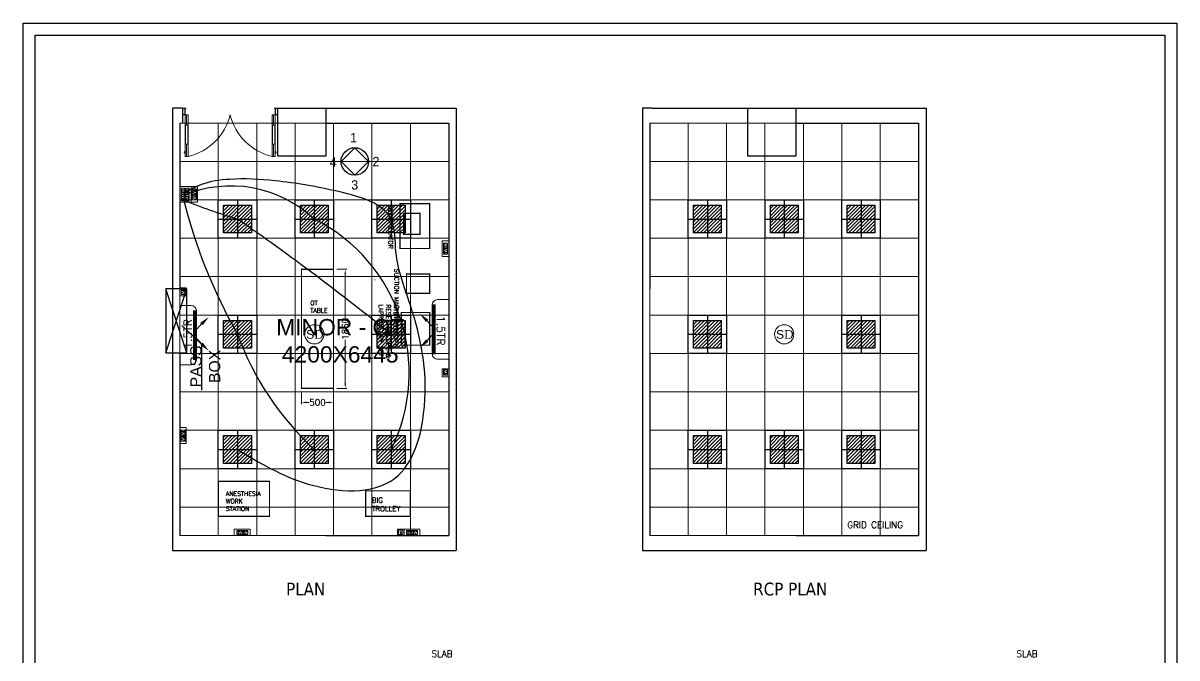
# Model space of a CAD drawing. Header units: millimetres. Extents: x 3552052 to 4144896, y -707811 to -630695.
# Drawn here: x 3911636 to 3929660, y -691615 to -681699 of the extents above; entities that cross this region are included whole.
import ezdxf

# ---------------------------------------------------------------- set-up
doc = ezdxf.new("R2010")
doc.units = ezdxf.units.MM
doc.header["$LTSCALE"] = 6
doc.header["$MEASUREMENT"] = 0
doc.layers.get('0').update_dxf_attribs({"linetype": 'CONTINUOUS', "lineweight": 0})
doc.layers.get('Defpoints').update_dxf_attribs({"linetype": 'CONTINUOUS', "lineweight": 0})
for name, color, linetype, lineweight in [('COL', 5, 'CONTINUOUS', 0), ('DIM', 7, 'CONTINUOUS', 0), ('Double Leaf Door', 4, 'CONTINUOUS', 0), ('ELE 36W EMERGENCY LIGHT', 5, 'CONTINUOUS', 0), ('ELE-12M RAW&UPS SB', 40, 'CONTINUOUS', 0), ('ELE-12W LED', 1, 'CONTINUOUS', 0), ('ELE-36W EMERGENCY  LED LIGHT', 7, 'CONTINUOUS', 0), ('ELE-4M UPS P.SB', 3, 'CONTINUOUS', 0), ('ELE-SOCKET NMBERING', 7, 'CONTINUOUS', 9), ('ELE. 2N0S OF 6-16 UPS SOCKETS', 191, 'CONTINUOUS', 0), ('ELE.LAN POINT', 3, 'CONTINUOUS', 0), ('EQP', 6, 'CONTINUOUS', 0), ('FA-BELOW SMOKE DERECTOR', 1, 'CONTINUOUS', 0), ('HVAC_HI-WALL_1.5TR', 5, 'CONTINUOUS', 0), ('MEP_HVAC_TEXT', 7, 'CONTINUOUS', 0), ('WALL', 8, 'CONTINUOUS', 0), ('WIN', 151, 'CONTINUOUS', 0)]:
    doc.layers.add(name, color=color, linetype=linetype, lineweight=lineweight)
for name, color, linetype, lineweight, true_color in [('ELE-42W EMERGENCY DOWN LIGHT', 7, 'CONTINUOUS', 0, 0x608ec6), ('ELE-6A AC SOCKET', 7, 'CONTINUOUS', 0, 0x00ceb6), ('ELE-LIGHTING WIRING', 7, 'CONTINUOUS', 0, 0x63d7b6)]:
    doc.layers.add(name, color=color, linetype=linetype, lineweight=lineweight, true_color=true_color)
doc.styles.add('Annotation', font='tahoma.ttf')
doc.styles.add('ARIAL', font='arial.ttf')
doc.styles.add('PDF Times New Roman', font='times.ttf')
doc.styles.add('ROMANS', font='romans.shx')
doc.styles.get("Standard").update_dxf_attribs({"font": 'SIMPLEX'})
doc.styles.add('VERDANA', font='verdana.ttf')
doc.dimstyles.new('AEPL1', dxfattribs={"dimtxt": 100, "dimasz": 75, "dimexe": 25, "dimexo": 50, "dimtad": 0, "dimdec": 0, "dimtxsty": 'ROMANS', "dimcen": 2.5, "dimclrd": 7, "dimclre": 7, "dimclrt": 7, "dimadec": 0, "dimazin": 0, "dimtfac": 1, "dimtdec": 0, "dimtmove": 0, "dimatfit": 3, "dimfxl": 1, "dimlwd": 0, "dimlwe": 0, "dimarcsym": 0})
doc.dimstyles.new('TEXT', dxfattribs={"dimscale": 0, "dimtxt": 500, "dimasz": 100, "dimexe": 75, "dimexo": 100, "dimgap": 50, "dimtad": 0, "dimdec": 0, "dimzin": 0, "dimdsep": 46, "dimtxsty": 'ARIAL', "dimblk": 'OBLIQUE', "dimcen": 0.09, "dimdle": 100, "dimclrd": 256, "dimclre": 256, "dimclrt": 6, "dimadec": 0, "dimazin": 0, "dimtfac": 1, "dimtdec": 0, "dimtofl": 0, "dimtmove": 2, "dimatfit": 3, "dimfxl": 1, "dimfrac": 2, "dimtolj": 1, "dimtzin": 0, "dimarcsym": 0})

# ---------------------------------------------------------------- blocks, each defined once
blk = doc.blocks.new('GFFGGFF')
at = {"layer": 'ELE-4M UPS P.SB', "color": 251, "linetype": 'ByBlock'}
for p, q in [((3573938, -700506), (3573938, -706951)), ((3574538, -700506), (3574538, -706951)), ((3575138, -700506), (3575138, -706951)), ((3575738, -700506), (3575738, -706951)), ((3576338, -700506), (3576338, -706951)), ((3576938, -700506), (3576938, -706951)), ((3573338, -701106), (3577538, -701106)), ((3573338, -701706), (3577538, -701706)), ((3573338, -702306), (3577538, -702306)), ((3573338, -702906), (3577538, -702906)), ((3573338, -703506), (3577538, -703506)), ((3573338, -704106), (3577538, -704106)), ((3573338, -704706), (3577538, -704706)), ((3573338, -705306), (3577538, -705306)), ((3573338, -705906), (3577538, -705906)), ((3573338, -706506), (3577538, -706506))]:
    blk.add_line(p, q, dxfattribs=at)
blk.add_lwpolyline([(3573338, -700506), (3577538, -700506), (3577538, -706951), (3573338, -706951)], close=True, dxfattribs=at)
blk = doc.blocks.new('_Oblique')
at = {"color": 0, "linetype": 'ByBlock', "lineweight": -2}
blk.add_line((-0.5, -0.5), (0.5, 0.5), dxfattribs=at)
blk = doc.blocks.new('1500x2100x100 DD')
at = {"layer": 'Double Leaf Door'}
for points in [[(49, 264), (54, 264), (54, 560), (49, 560)], [(93, 560), (88, 560), (88, 264), (93, 264)], [(1407, 560), (1412, 560), (1412, 264), (1407, 264)], [(1451, 264), (1446, 264), (1446, 560), (1451, 560)]]:
    blk.add_hatch(color=6, dxfattribs=at).paths.add_polyline_path(points)
at = {"layer": 'Double Leaf Door', "color": 8}
for p, q in [((49, 100), (49, 754)), ((49, 754), (93, 754)), ((71, 560), (71, 754)), ((93, 754), (93, 100)), ((1451, 754), (1407, 754)), ((1407, 754), (1407, 100)), ((1429, 560), (1429, 754)), ((1451, 100), (1451, 754)), ((35, 697), (35, 679)), ((49, 699), (37, 699)), ((37, 677), (49, 677)), ((49, 699), (49, 677)), ((1451, 699), (1463, 699)), ((1451, 699), (1451, 677)), ((1463, 677), (1451, 677)), ((1465, 697), (1465, 679)), ((71, 100), (71, 264)), ((1429, 100), (1429, 264)), ((5, 100), (5, 0)), ((45, 100), (5, 100)), ((5, 0), (45, 0)), ((7, 98), (7, 2)), ((43, 98), (7, 98)), ((7, 2), (45, 2)), ((43, 3), (43, 98)), ((55, 3), (43, 3)), ((45, 5), (45, 100)), ((57, 5), (45, 5)), ((45, 2), (55, 2)), ((45, 0), (57, 0)), ((93, 100), (49, 100)), ((55, 2), (55, 3)), ((57, 0), (57, 5)), ((1407, 100), (1451, 100)), ((1443, 0), (1443, 5)), ((1443, 5), (1455, 5)), ((1455, 0), (1443, 0)), ((1445, 2), (1445, 3)), ((1445, 3), (1457, 3)), ((1455, 2), (1445, 2)), ((1455, 5), (1455, 100)), ((1455, 100), (1495, 100)), ((1493, 2), (1455, 2)), ((1495, 0), (1455, 0)), ((1457, 3), (1457, 98)), ((1457, 98), (1493, 98)), ((1493, 98), (1493, 2)), ((1495, 100), (1495, 0))]:
    blk.add_line(p, q, dxfattribs=at)
at = {"layer": 'Double Leaf Door', "color": 6}
for p, q in [((93, 560), (49, 560)), ((49, 560), (49, 264)), ((54, 264), (54, 560)), ((88, 264), (88, 560)), ((93, 264), (93, 560)), ((1407, 264), (1407, 560)), ((1407, 560), (1451, 560)), ((1412, 264), (1412, 560)), ((1446, 264), (1446, 560)), ((1451, 560), (1451, 264)), ((49, 264), (93, 264)), ((1451, 264), (1407, 264))]:
    blk.add_line(p, q, dxfattribs=at)
at = {"layer": 'Double Leaf Door', "color": 6, "ltscale": 100}
for p, q in [((88, 560), (88, 264)), ((1412, 560), (1412, 264))]:
    blk.add_line(p, q, dxfattribs=at)
at = {"layer": 'Double Leaf Door', "color": 6}
for points in [[(49, 560), (49, 264), (54, 264), (54, 560), (49, 560)], [(93, 560), (93, 264), (88, 264), (88, 560), (93, 560)], [(1407, 560), (1407, 264), (1412, 264), (1412, 560), (1407, 560)], [(1451, 560), (1451, 264), (1446, 264), (1446, 560), (1451, 560)]]:
    blk.add_lwpolyline(points, dxfattribs=at)
at = {"layer": 'Double Leaf Door', "ltscale": 5000}
for points in [[(49, 560), (49, 264), (54, 264), (54, 560), (49, 560)], [(1451, 560), (1451, 264), (1446, 264), (1446, 560), (1451, 560)]]:
    blk.add_lwpolyline(points, dxfattribs=at)
at = {"layer": 'Double Leaf Door', "color": 8}
for centre, radius, start, end in [((-111, -108), 886, 13.5745, 76.6836), ((1611, -108), 886, 103.3164, 166.4255), ((35, 688), 3.72, 90, 270), ((37, 697), 1.98, 90, 180), ((37, 679), 1.98, 180, 270), ((1463, 697), 1.98, 0, 90), ((1463, 679), 1.98, 270, 0), ((1465, 688), 3.72, 270, 90)]:
    blk.add_arc(centre, radius, start, end, dxfattribs=at)
blk = doc.blocks.new('DFGFGFG')
at = {"layer": 'ELE-12M RAW&UPS SB', "color": 3, "linetype": 'ByBlock'}
for p, q in [((3567585, -693221), (3567638, -693221)), ((3567585, -693284), (3567585, -693221)), ((3567638, -693284), (3567585, -693284)), ((3567585, -693423), (3567585, -693360)), ((3567585, -693360), (3567638, -693360)), ((3567638, -693221), (3567638, -693284)), ((3567638, -693360), (3567638, -693423)), ((3567638, -693423), (3567585, -693423))]:
    blk.add_line(p, q, dxfattribs=at)
for points in [[(3567665, -693199), (3567665, -693443), (3567490, -693443), (3567490, -693199)], [(3567570, -693256), (3567570, -693282), (3567517, -693282), (3567517, -693256)], [(3567570, -693290), (3567570, -693317), (3567517, -693317), (3567517, -693290)], [(3567570, -693325), (3567570, -693351), (3567517, -693351), (3567517, -693325)], [(3567570, -693360), (3567570, -693386), (3567517, -693386), (3567517, -693360)], [(3567638, -693290), (3567638, -693317), (3567585, -693317), (3567585, -693290)], [(3567638, -693325), (3567638, -693351), (3567585, -693351), (3567585, -693325)], [(3567570, -693394), (3567570, -693421), (3567517, -693421), (3567517, -693394)]]:
    blk.add_lwpolyline(points, close=True, dxfattribs=at)
at = {"layer": 'ELE-12M RAW&UPS SB', "color": 3, "linetype": 'ByBlock', "elevation": 0}
blk.add_lwpolyline([(3567570, -693221), (3567570, -693247), (3567517, -693247), (3567517, -693221)], close=True, dxfattribs=at)
at = {"layer": 'ELE-12M RAW&UPS SB', "color": 3, "linetype": 'ByBlock'}
for centre, radius, start, end in [((3567599, -693252), 3.6, 37.1584, 322.8416), ((3567602, -693252), 2.29, 251.4031, 108.5969), ((3567622, -693239), 3.1, 357.49, 264.7311), ((3567622, -693266), 3.1, 95.2689, 2.51), ((3567622, -693378), 3.1, 357.49, 264.7311), ((3567624, -693242), 2.5, 194.9049, 67.3162), ((3567624, -693263), 2.5, 292.6838, 165.0951), ((3567599, -693391), 3.6, 37.1584, 322.8416), ((3567602, -693391), 2.29, 251.4031, 108.5969), ((3567622, -693404), 3.1, 95.2689, 2.51), ((3567624, -693380), 2.5, 194.9049, 67.3162), ((3567624, -693402), 2.5, 292.6838, 165.0951)]:
    blk.add_arc(centre, radius, start, end, dxfattribs=at)
blk = doc.blocks.new('6MODULE-UPS')
at = {"layer": 'ELE. 2N0S OF 6-16 UPS SOCKETS', "color": 223, "lineweight": 0}
for p, q in [((-6, 92), (-6, 20)), ((-6, 92), (-6, 20)), ((19, 92), (-6, 92)), ((-6, 92), (19, 92)), ((-6, 20), (19, 20)), ((-4, 84), (-4, 28)), ((17, 84), (-4, 84)), ((-4, 30), (17, 30)), ((-4, 28), (17, 28)), ((17, 28), (17, 84)), ((19, 20), (19, 92)), ((24, 92), (87, 92)), ((24, 20), (24, 92)), ((87, 20), (24, 20)), ((87, 92), (87, 20)), ((91, 92), (91, 20)), ((91, 92), (91, 20)), ((116, 92), (91, 92)), ((91, 92), (116, 92)), ((91, 20), (116, 20)), ((93, 84), (93, 28)), ((114, 84), (93, 84)), ((93, 30), (114, 30)), ((93, 28), (114, 28)), ((114, 28), (114, 84)), ((116, 20), (116, 92)), ((120, 20), (120, 92)), ((120, 92), (184, 92)), ((184, 20), (120, 20)), ((184, 92), (184, 20))]:
    blk.add_line(p, q, dxfattribs=at)
blk.add_lwpolyline([(-48, 0), (226, 0), (226, 112), (-48, 112)], close=True, dxfattribs=at)
for centre, radius, start, end in [((37, 42), 4.24, 5.2689, 272.51), ((41, 39), 3.42, 202.6838, 75.0951), ((55, 74), 4.92, 307.1584, 232.8416), ((55, 69), 3.14, 161.4031, 18.5969), ((70, 39), 3.42, 104.9049, 337.3162), ((73, 42), 4.24, 267.49, 174.7311), ((134, 42), 4.24, 5.2689, 272.51), ((137, 39), 3.42, 202.6838, 75.0951), ((152, 74), 4.92, 307.1584, 232.8416), ((152, 69), 3.14, 161.4031, 18.5969), ((167, 39), 3.42, 104.9049, 337.3162), ((170, 42), 4.24, 267.49, 174.7311)]:
    blk.add_arc(centre, radius, start, end, dxfattribs=at)
blk = doc.blocks.new('HI WALL SPLIT AC UNIT 1.5TR')
at = {"layer": 'HVAC_HI-WALL_1.5TR', "color": 7, "lineweight": 5}
for p, q in [((1295285, -129882), (1295363, -129952)), ((1295595, -129882), (1295517, -129952))]:
    blk.add_line(p, q, dxfattribs=at)
at = {"layer": 'HVAC_HI-WALL_1.5TR', "color": 5, "lineweight": 5}
for p, q in [((1294997, -130221), (1294997, -130042)), ((1295076, -129963), (1295847, -129963)), ((1295926, -130221), (1295926, -130042)), ((1294997, -130221), (1295926, -130221))]:
    blk.add_line(p, q, dxfattribs=at)
at = {"layer": 'HVAC_HI-WALL_1.5TR', "color": 8, "lineweight": 5}
for p, q in [((1295076, -129970), (1295847, -129970)), ((1295076, -129979), (1295847, -129979)), ((1295076, -129988), (1295847, -129988)), ((1295076, -130000), (1295847, -130000)), ((1295076, -130009), (1295847, -130009))]:
    blk.add_line(p, q, dxfattribs=at)
at = {"layer": 'HVAC_HI-WALL_1.5TR', "color": 5, "lineweight": 5}
for centre, start, end in [((1295076, -130042), 90, 180), ((1295847, -130042), 0, 90)]:
    blk.add_arc(centre, 78.8, start, end, dxfattribs=at)
at = {"layer": 'HVAC_HI-WALL_1.5TR', "color": 7, "lineweight": 5}
for points in [[(1295304, -129864), (1295266, -129901), (1295176, -129769)], [(1295576, -129864), (1295614, -129901), (1295704, -129769)]]:
    blk.add_solid(points, dxfattribs=at)
blk = doc.blocks.new('EQ2WE')
at = {"layer": 'ELE-6A AC SOCKET', "lineweight": 0}
for p, q in [((-99, 170), (-215, 170)), ((-215, 170), (-215, 36)), ((-215, 36), (-99, 36)), ((-99, 36), (-99, 170)), ((-91, 36), (-91, 170)), ((-91, 170), (-45, 170)), ((-45, 170), (-91, 170)), ((-45, 36), (-91, 36)), ((-87, 51), (-87, 155)), ((-87, 155), (-48, 155)), ((-48, 55), (-87, 55)), ((-48, 51), (-87, 51)), ((-48, 155), (-48, 51)), ((-45, 170), (-45, 36)), ((-45, 170), (-45, 36))]:
    blk.add_line(p, q, dxfattribs=at)
blk.add_lwpolyline([(0, 0), (-257, 0), (-257, 206), (0, 206)], close=True, dxfattribs=at)
for centre, radius, start, end in [((-190, 77), 7.83, 5.2689, 272.51), ((-184, 72), 6.31, 202.6838, 75.0951), ((-157, 136), 9.08, 307.1584, 232.8416), ((-157, 127), 5.79, 161.4031, 18.5969), ((-130, 72), 6.31, 104.9049, 337.3162), ((-124, 77), 7.83, 267.49, 174.7311)]:
    blk.add_arc(centre, radius, start, end, dxfattribs=at)
blk = doc.blocks.new('Voice')
at = {"layer": 'ELE.LAN POINT', "color": 6}
for points in [[(0, -32), (128, -32), (128, 92), (0, 92)], [(22, -10), (106, -10), (106, 70), (22, 70)], [(77, 21), (70, 21), (70, 12), (58, 12), (58, 21), (51, 21), (51, 39), (77, 39)], [(76, 23), (68, 23), (68, 13), (59, 13), (59, 23), (52, 23), (52, 37), (76, 37)]]:
    blk.add_lwpolyline(points, close=True, dxfattribs=at)
blk = doc.blocks.new('54W EME')
at = {"layer": 'ELE-42W EMERGENCY DOWN LIGHT', "lineweight": 25}
h = blk.add_hatch(dxfattribs=at)
h.set_pattern_fill('ANSI31', color=8, scale=312.5, style=0)
h.paths.add_polyline_path([(-216, -216), (-216, 216), (216, 216), (216, -216)])
for p, q in [((0, 300), (0, -300)), ((-300, 0), (300, 0))]:
    blk.add_line(p, q, dxfattribs=at)
for points in [[(-300, -300), (-300, 300), (300, 300), (300, -300)], [(-216, -216), (-216, 216), (216, 216), (216, -216)]]:
    blk.add_lwpolyline(points, close=True, dxfattribs=at)
blk = doc.blocks.new('SMOKE DETECTOR')
at = {"layer": 'FA-BELOW SMOKE DERECTOR', "color": 7}
blk.add_circle((931029, -118294), 166, dxfattribs=at)
at = {"layer": 'FA-BELOW SMOKE DERECTOR', "insert": (930887, -118373), "char_height": 150, "attachment_point": 7, "style": 'PDF Times New Roman'}
blk.add_mtext('{\\fArial|b0|i0|c0|p34;S}D', dxfattribs=at)
blk = doc.blocks.new('*D591')
at = {"layer": 'Defpoints', "color": 0, "transparency": 16777216}
for p in [(3915985, -687405, 101231), (3916485, -687405, 101231), (3916485, -687624)]:
    blk.add_point(p, dxfattribs=at)
at = {"layer": 'DIM', "color": 7, "lineweight": 0, "transparency": 16777216}
for p, q in [((3915985, -687455), (3915985, -687649)), ((3916485, -687455), (3916485, -687649)), ((3916060, -687624), (3916106, -687624)), ((3916410, -687624), (3916364, -687624))]:
    blk.add_line(p, q, dxfattribs=at)
at = {"layer": 'DIM', "color": 7, "transparency": 16777216}
for points in [[(3916060, -687611), (3916060, -687636), (3915985, -687624)], [(3916410, -687611), (3916410, -687636), (3916485, -687624)]]:
    blk.add_solid(points, dxfattribs=at)
at = {"layer": 'DIM', "color": 7, "lineweight": -3, "transparency": 16777216, "insert": (3916235, -687624), "char_height": 100, "attachment_point": 5, "style": 'ROMANS'}
blk.add_mtext('500', dxfattribs=at)
blk = doc.blocks.new('*D592')
at = {"layer": 'Defpoints', "color": 0, "transparency": 16777216}
for p in [(3916485, -685545, 101231), (3916485, -687405, 101231), (3916668, -687405)]:
    blk.add_point(p, dxfattribs=at)
at = {"layer": 'DIM', "color": 7, "lineweight": 0, "transparency": 16777216}
for p, q in [((3916535, -685545), (3916693, -685545)), ((3916668, -685620), (3916668, -686305)), ((3916668, -687330), (3916668, -686644)), ((3916535, -687405), (3916693, -687405))]:
    blk.add_line(p, q, dxfattribs=at)
at = {"layer": 'DIM', "color": 7, "transparency": 16777216}
for points in [[(3916656, -685620), (3916681, -685620), (3916668, -685545)], [(3916656, -687330), (3916681, -687330), (3916668, -687405)]]:
    blk.add_solid(points, dxfattribs=at)
at = {"layer": 'DIM', "color": 7, "lineweight": -3, "transparency": 16777216, "insert": (3916668, -686475), "char_height": 100, "attachment_point": 5, "rotation": 90, "style": 'ROMANS'}
blk.add_mtext('1860', dxfattribs=at)
blk = doc.blocks.new('ELE.EMERGENCY 40W LED LIGHT')
at = {"layer": 'ELE-36W EMERGENCY  LED LIGHT', "lineweight": 25}
h = blk.add_hatch(dxfattribs=at)
h.set_pattern_fill('ANSI31', color=5, scale=300, style=0)
h.paths.add_polyline_path([(-208, -208), (-208, 208), (208, 208), (208, -208)])
for p, q in [((0, 288), (0, -288)), ((-288, 0), (288, 0))]:
    blk.add_line(p, q, dxfattribs=at)
for points in [[(-288, -288), (-288, 288), (288, 288), (288, -288)], [(-208, -208), (-208, 208), (208, 208), (208, -208)]]:
    blk.add_lwpolyline(points, close=True, dxfattribs=at)

msp = doc.modelspace()

# ---------------------------------------------------------------- linework, layer by layer
at = {"color": 7, "lineweight": 30}
for points in [[(3929659.7, -681698.6), (3929659.7, -704661.1), (3911635.8, -704661.1), (3911635.8, -681698.6)], [(3929472.9, -681885.3), (3929472.9, -704474.3), (3911822.6, -704474.3), (3911822.6, -681885.3)]]:
    msp.add_lwpolyline(points, close=True, dxfattribs=at)
at = {"color": 7, "lineweight": 30, "elevation": 101230.8}
msp.add_lwpolyline([(3916816.8, -683645.1), (3916602.4, -683859.6), (3916816.8, -684074), (3917031.3, -683859.6), (3916816.8, -683645.1)], close=True, dxfattribs=at)
at = {"lineweight": -3}
msp.add_circle((3916816.8, -683859.6, 101230.8), 214.4, dxfattribs=at)
at = {"layer": 'COL', "color": 7, "lineweight": 30, "elevation": 101230.8}
for points in [[(3915615.2, -683029.6), (3916365.2, -683029.6), (3916365.2, -683779.6), (3915615.2, -683779.6)], [(3922955.2, -683029.6), (3923705.2, -683029.6), (3923705.2, -683779.6), (3922955.2, -683779.6)]]:
    msp.add_lwpolyline(points, close=True, dxfattribs=at)
at = {"layer": 'ELE-12W LED', "color": 7}
for p, q in [((3922955.2, -683259.6, 101230.8), (3921425.2, -683259.6, 101230.8)), ((3921425.2, -683259.6, 101230.8), (3921425.2, -689704.6, 101230.8)), ((3914085.2, -689704.6, 101230.8), (3916365.2, -689704.6, 101230.8)), ((3921425.2, -689704.6, 101230.8), (3923705.2, -689704.6, 101230.8))]:
    msp.add_line(p, q, dxfattribs=at)
at = {"layer": 'ELE-LIGHTING WIRING', "color": 254, "lineweight": -3, "true_color": 0xdebad0}
for centre, radius, start, end in [((3914879.4, -686151.6, 101230.8), 1908.6, 46.83091, 112.83787), ((3922144.8, -682482.7, 101230.8), 8239, 193.65173, 209.65825), ((3917788.2, -675433.1, 101230.8), 9738.5, 247.99071, 253.27231), ((3891741.1, -718251.7, 101230.8), 40767.8, 51.0215, 55.2387), ((3914975.7, -687162.7, 101230.8), 2690.4, 333.58533, 63.28457), ((3919313.9, -684973.8, 101230.8), 4610, 200.11996, 227.26017)]:
    msp.add_arc(centre, radius, start, end, dxfattribs=at)
msp.add_spline([(3914985.2, -688359.6, 101230.8), (3916089.9, -688898.4, 101230.8), (3917433.4, -688816.4, 101230.8), (3917906.4, -687683.9, 101230.8), (3917685.2, -686103.8, 101230.8), (3917460.9, -685271.1, 101230.8), (3917385.2, -684759.6, 101230.8), (3916583.5, -684337, 101230.8), (3915571.3, -684162.7, 101230.8), (3914858.3, -684139.3, 101230.8), (3914420.8, -684220.8, 101230.8), (3914138.6, -684357.9, 101230.8)], degree=3, dxfattribs=at)
at = {"layer": 'EQP', "lineweight": -3}
for p, q in [((3917985.2, -684519.6, 101230.8), (3917985.2, -684669.6, 101230.8)), ((3917585.2, -684999.6, 101230.8), (3917585.2, -684669.6, 101230.8)), ((3917585.2, -684670, 101230.8), (3917835.2, -684670, 101230.8)), ((3917835.2, -684669.6, 101230.8), (3917835.2, -684999.6, 101230.8)), ((3917835.2, -684999.6, 101230.8), (3917585.2, -684999.6, 101230.8))]:
    msp.add_line(p, q, dxfattribs=at)
at = {"layer": 'EQP', "lineweight": -3, "const_width": 20, "elevation": 101230.8}
for points in [[(3917985.2, -684519.6), (3917985.2, -685219.6), (3917525.2, -685219.6), (3917525.2, -684519.6), (3917985.2, -684519.6)], [(3917835.2, -684670), (3917835.2, -684999.6), (3917585.2, -684999.6), (3917585.2, -684669.6), (3917835.2, -684670)], [(3916485.2, -687404.6), (3915985.2, -687404.6), (3915985.2, -685544.6), (3916485.2, -685544.6), (3916485.2, -687404.6)], [(3917985.2, -685619.6), (3917985.2, -685619.6), (3917625.2, -685619.6), (3917625.2, -685919.6), (3917985.2, -685919.6), (3917985.2, -685619.6)], [(3917985.2, -686219.6), (3917545.2, -686219.6), (3917545.2, -686729.6), (3917985.2, -686729.6), (3917985.2, -686219.6)], [(3915485.2, -689404.6), (3914685.2, -689404.6), (3914685.2, -688854.6), (3915485.2, -688854.6), (3915485.2, -689404.6)], [(3917685.2, -689404.6), (3916985.2, -689404.6), (3916985.2, -689004.6), (3917685.2, -689004.6), (3917685.2, -689404.6)]]:
    msp.add_lwpolyline(points, dxfattribs=at)
at = {"layer": 'WALL', "color": 7, "lineweight": 30}
for p, q in [((3913970.2, -683029.6, 101230.8), (3913970.2, -689934.6, 101230.8)), ((3914125.2, -683029.6, 101230.8), (3913970.2, -683029.6, 101230.8)), ((3914125.2, -683029.6, 101230.8), (3914125.2, -683259.6, 101230.8)), ((3916365.2, -683029.6, 101230.8), (3918400.2, -683029.6, 101230.8)), ((3918400.2, -683029.6, 101230.8), (3918400.2, -689934.6, 101230.8)), ((3921310.2, -683029.6, 101230.8), (3921310.2, -689934.6, 101230.8)), ((3921465.2, -683029.6, 101230.8), (3921310.2, -683029.6, 101230.8)), ((3921465.2, -683029.6, 101230.8), (3925740.2, -683029.6, 101230.8)), ((3925740.2, -683029.6, 101230.8), (3925740.2, -689934.6, 101230.8)), ((3914085.2, -683259.6, 101230.8), (3914085.2, -685847.1, 101230.8)), ((3916365.2, -683259.6, 101230.8), (3918285.2, -683259.6, 101230.8)), ((3918285.2, -683259.6, 101230.8), (3918285.2, -689704.6, 101230.8)), ((3921425.2, -683259.6, 101230.8), (3921425.2, -685847.1, 101230.8)), ((3923705.2, -683259.6, 101230.8), (3925625.2, -683259.6, 101230.8)), ((3925625.2, -683259.6, 101230.8), (3925625.2, -689704.6, 101230.8)), ((3914085.2, -686847.1, 101230.8), (3914085.2, -689704.6, 101230.8)), ((3921425.2, -686847.1, 101230.8), (3921425.2, -689704.6, 101230.8)), ((3916365.2, -689704.6, 101230.8), (3918285.2, -689704.6, 101230.8)), ((3923705.2, -689704.6, 101230.8), (3925625.2, -689704.6, 101230.8)), ((3913970.2, -689934.6, 101230.8), (3918400.2, -689934.6, 101230.8)), ((3921310.2, -689934.6, 101230.8), (3925740.2, -689934.6, 101230.8))]:
    msp.add_line(p, q, dxfattribs=at)
at = {"layer": 'WIN', "color": 251, "lineweight": -3}
for p, q in [((3914195.4, -686847.1, 101230.8), (3913865.4, -685847.1, 101230.8)), ((3913865.4, -686847.1, 101230.8), (3914195.4, -685847.1, 101230.8))]:
    msp.add_line(p, q, dxfattribs=at)
at = {"layer": 'WIN', "color": 251, "lineweight": -3, "elevation": 101230.8}
msp.add_lwpolyline([(3913865.4, -686847.1), (3914195.4, -686847.1), (3914195.4, -685847.1), (3913865.4, -685847.1)], close=True, dxfattribs=at)

# ---------------------------------------------------------------- block references
at = {"layer": 'Double Leaf Door', "color": 251, "lineweight": -3, "xscale": -1, "rotation": 180}
msp.add_blockref('1500x2100x100 DD', (3914120.2, -683029.6, 101230.8), dxfattribs=at)
at = {"layer": 'ELE 36W EMERGENCY LIGHT', "lineweight": -3, "xscale": 1.041666666677768, "yscale": 1.041666666677768, "zscale": 1.041666666677768}
for p in [(3914985.2, -684759.6, 101230.8), (3916185.2, -684759.6, 101230.8), (3917385.2, -684759.6, 101230.8), (3922325.2, -684759.6, 101230.8), (3923525.2, -684759.6, 101230.8), (3924725.2, -684759.6, 101230.8), (3914985.2, -686559.6, 101230.8), (3917385.2, -686559.6, 101230.8), (3922325.2, -686559.6, 101230.8), (3924725.2, -686559.6, 101230.8), (3914985.2, -688359.6, 101230.8), (3916185.2, -688359.6, 101230.8), (3917385.2, -688359.6, 101230.8), (3922325.2, -688359.6, 101230.8), (3923525.2, -688359.6, 101230.8), (3924725.2, -688359.6, 101230.8)]:
    msp.add_blockref('ELE.EMERGENCY 40W LED LIGHT', p, dxfattribs=at)
at = {"layer": 'ELE-42W EMERGENCY DOWN LIGHT', "lineweight": -3}
msp.add_blockref('54W EME', (3917385.2, -686559.6, 101230.8), dxfattribs=at)
at = {"layer": 'ELE-4M UPS P.SB', "color": 0, "lineweight": -3}
for name, p in [('GFFGGFF', (340747.2, 17246.6, 101230.8)), ('GFFGGFF', (348087.1, 17246.6, 101230.8)), ('DFGFGFG', (346594.7, 8945.5, 101230.8))]:
    msp.add_blockref(name, p, dxfattribs=at)
at = {"layer": 'ELE-6A AC SOCKET', "color": 254, "lineweight": -3, "true_color": 0xdebad0, "xscale": 0.4891628617315313, "yscale": 0.4891628617315313, "zscale": 0.4891628617315313}
for p, rotation in [((3914185.9, -685834.7, 101230.8), 90), ((3918184.5, -687222.4, 101230.8), 270)]:
    msp.add_blockref('EQ2WE', p, dxfattribs=dict(at, rotation=rotation))
at = {"layer": 'ELE. 2N0S OF 6-16 UPS SOCKETS', "lineweight": -3, "xscale": -0.9026075240774036, "yscale": 0.9026075240774036, "zscale": 0.9026075240774036}
for p, rotation in [((3914360.9, -684293.1, 101230.8), 89.99999999999945), ((3918184.5, -685303.5, 101230.8), 269.9999999999995), ((3914185.9, -688060.6, 101230.8), 89.99999999999952), ((3914978.6, -689603.8, 101230.8), 180), ((3917631.2, -689603.8, 101230.8), 180)]:
    msp.add_blockref('6MODULE-UPS', p, dxfattribs=dict(at, rotation=rotation))
at = {"layer": 'ELE.LAN POINT', "color": 7, "lineweight": 30, "xscale": -0.8135966191344682, "yscale": 0.8135966191344682, "zscale": 0.8135966191344682, "rotation": 359.9999999999999}
msp.add_blockref('Voice', (3917587.8, -689678.6, 101230.8), dxfattribs=at)
at = {"layer": 'FA-BELOW SMOKE DERECTOR', "color": 6, "lineweight": -3, "xscale": 0.9035551315104862, "yscale": 0.9035551315104862, "zscale": 0.9035551315104862}
for p in [(3074949.4, -579674.5, 101230.8), (3082289.4, -579674.5, 101230.8)]:
    msp.add_blockref('SMOKE DETECTOR', p, dxfattribs=at)
at = {"layer": 'HVAC_HI-WALL_1.5TR', "lineweight": -3}
for p, rotation in [((4044306, 608886.7, 101230.8), 270), ((3788064.4, -1981943.8, 101230.8), 89.99999999999999)]:
    msp.add_blockref('HI WALL SPLIT AC UNIT 1.5TR', p, dxfattribs=dict(at, rotation=rotation))

# ---------------------------------------------------------------- texts
at = {"lineweight": -3, "ltscale": 0.1, "char_height": 136.805, "width": 184.566, "attachment_point": 5, "rotation": 0.1103}
for s, insert in [('\\pxqc;{\\F.shx.shx;\\H1.0669x;1}', (3916797.5, -683489.1, 101230.8)), ('\\pxqc;{\\F.shx.shx.shx.shx;\\H1.0669x;4}', (3916479.1, -683871, 101230.8)), ('\\pxqc;{\\F.shx.shx.shx;\\H1.0669x;2}', (3917148, -683861.2, 101230.8)), ('\\pxqc;{\\F.shx.shx.shx.shx;\\H1.0669x;3}', (3916816.3, -684227.6, 101230.8))]:
    msp.add_mtext(s, dxfattribs=dict(at, insert=insert))
at = {"lineweight": -3, "char_height": 200, "width": 2697.906, "attachment_point": 3, "style": 'Annotation'}
for s, insert in [('\\pxql;PLAN', (3918442.7, -690439)), ('\\pxql;RCP PLAN', (3925738.4, -690439))]:
    msp.add_mtext(s, dxfattribs=dict(at, insert=insert))
at = {"layer": 'DIM', "color": 7, "lineweight": -3, "insert": (3916589.8, -686662.9), "char_height": 255, "width": 2454.158, "attachment_point": 5, "style": 'ARIAL'}
msp.add_mtext('MINOR - OT\\P4200X6445', dxfattribs=at)
at = {"layer": 'DIM', "color": 7, "lineweight": 30, "insert": (3914482.6, -687061.4, 101230.8), "char_height": 175, "width": 1149.25, "attachment_point": 5, "rotation": 90, "style": 'ARIAL'}
msp.add_mtext('PASS BOX', dxfattribs=at)
at = {"layer": 'ELE-SOCKET NMBERING', "color": 0, "lineweight": -3, "char_height": 100.004, "width": 2358.602, "attachment_point": 1, "style": 'Annotation'}
for s, insert in [('{\\Fromans|c0;GRID CEILING }', (3924510.8, -689486.4)), ('{\\Fromans|c0;SLAB}', (3918017, -691501.1)), ('{\\Fromans|c0;SLAB}', (3927155.4, -691501.1))]:
    msp.add_mtext(s, dxfattribs=dict(at, insert=insert))
at = {"layer": 'MEP_HVAC_TEXT', "lineweight": -3, "char_height": 70, "attachment_point": 1, "rotation": 270}
for s, width, heights, insert in [('DEFIBRILLATOR', 2176.344, [0], (3917414.2, -684543.2, 101230.8)), ('SUCTION MACHINE', 813.395, [385.6], (3917506.4, -685535.5, 101230.8)), ('HYSTROSCOPY, \\PRESECTOSCOPE &\\PLAPROSCOPY SET', 962.013, [0], (3917494.9, -686090.5))]:
    msp.add_mtext_dynamic_manual_height_columns(s, width=width, gutter_width=10, heights=heights, dxfattribs=dict(at, insert=insert))
at = {"layer": 'MEP_HVAC_TEXT', "lineweight": -3, "attachment_point": 1}
for s, width, insert, char_height in [('SUCT', 557.769, (3917127.5, -685708.8), 2), ('OT TABLE', 384.742, (3916121.5, -686035.3), 70), ('ANESTHESIA \\PWORK STATION', 592.084, (3914803.7, -689014.4), 70), ('BIG TROLLEY', 489.301, (3917085.2, -689111.5, 101230.8), 80)]:
    msp.add_mtext_dynamic_manual_height_columns(s, width=width, gutter_width=10, heights=[0], dxfattribs=dict(at, insert=insert, char_height=char_height))
at = {"layer": 'MEP_HVAC_TEXT', "color": 0, "lineweight": -3, "char_height": 125, "attachment_point": 3, "style": 'VERDANA'}
for insert, rotation in [((3914147.7, -686320.6, 101230.8), 89.99312), ((3918222.7, -686736.5, 101230.8), 269.99312)]:
    msp.add_mtext_dynamic_manual_height_columns('{\\Fromans|c0;\\C256;1.5TR}', width=1718.699, gutter_width=750, heights=[0], dxfattribs=dict(at, insert=insert, rotation=rotation))

# ---------------------------------------------------------------- dimensions: what is measured, and where the dimension line sits
at = {"layer": 'DIM', "lineweight": -3}
dim = msp.add_linear_dim(base=(3916668.2, -687404.6), p1=(3916485.2, -685544.6, 101230.8), p2=(3916485.2, -687404.6, 101230.8), angle=90, dimstyle='AEPL1', dxfattribs=at)
dim.commit()
dim.dimension.update_dxf_attribs({"geometry": '*D592', "text_midpoint": (3916668.2, -686474.6)})
dim = msp.add_linear_dim(base=(3916485.2, -687623.6), p1=(3915985.2, -687404.6, 101230.8), p2=(3916485.2, -687404.6, 101230.8), dimstyle='AEPL1', dxfattribs=at)
dim.commit()
dim.dimension.update_dxf_attribs({"geometry": '*D591', "text_midpoint": (3916235.2, -687623.6)})

# ---------------------------------------------------------------- leaders
at = {"layer": 'WIN', "color": 251, "lineweight": -3}
msp.add_leader([(3914113.9, -686424.4, 101230.8), (3914425.4, -686712.9, 101230.8), (3914425.4, -687430.7, 101230.8)], dimstyle='TEXT', override={"dimscale": 1, "dimtxt": 200, "dimasz": 50, "dimfxl": 0.18}, dxfattribs=at)

doc.saveas('drawing.dxf')
